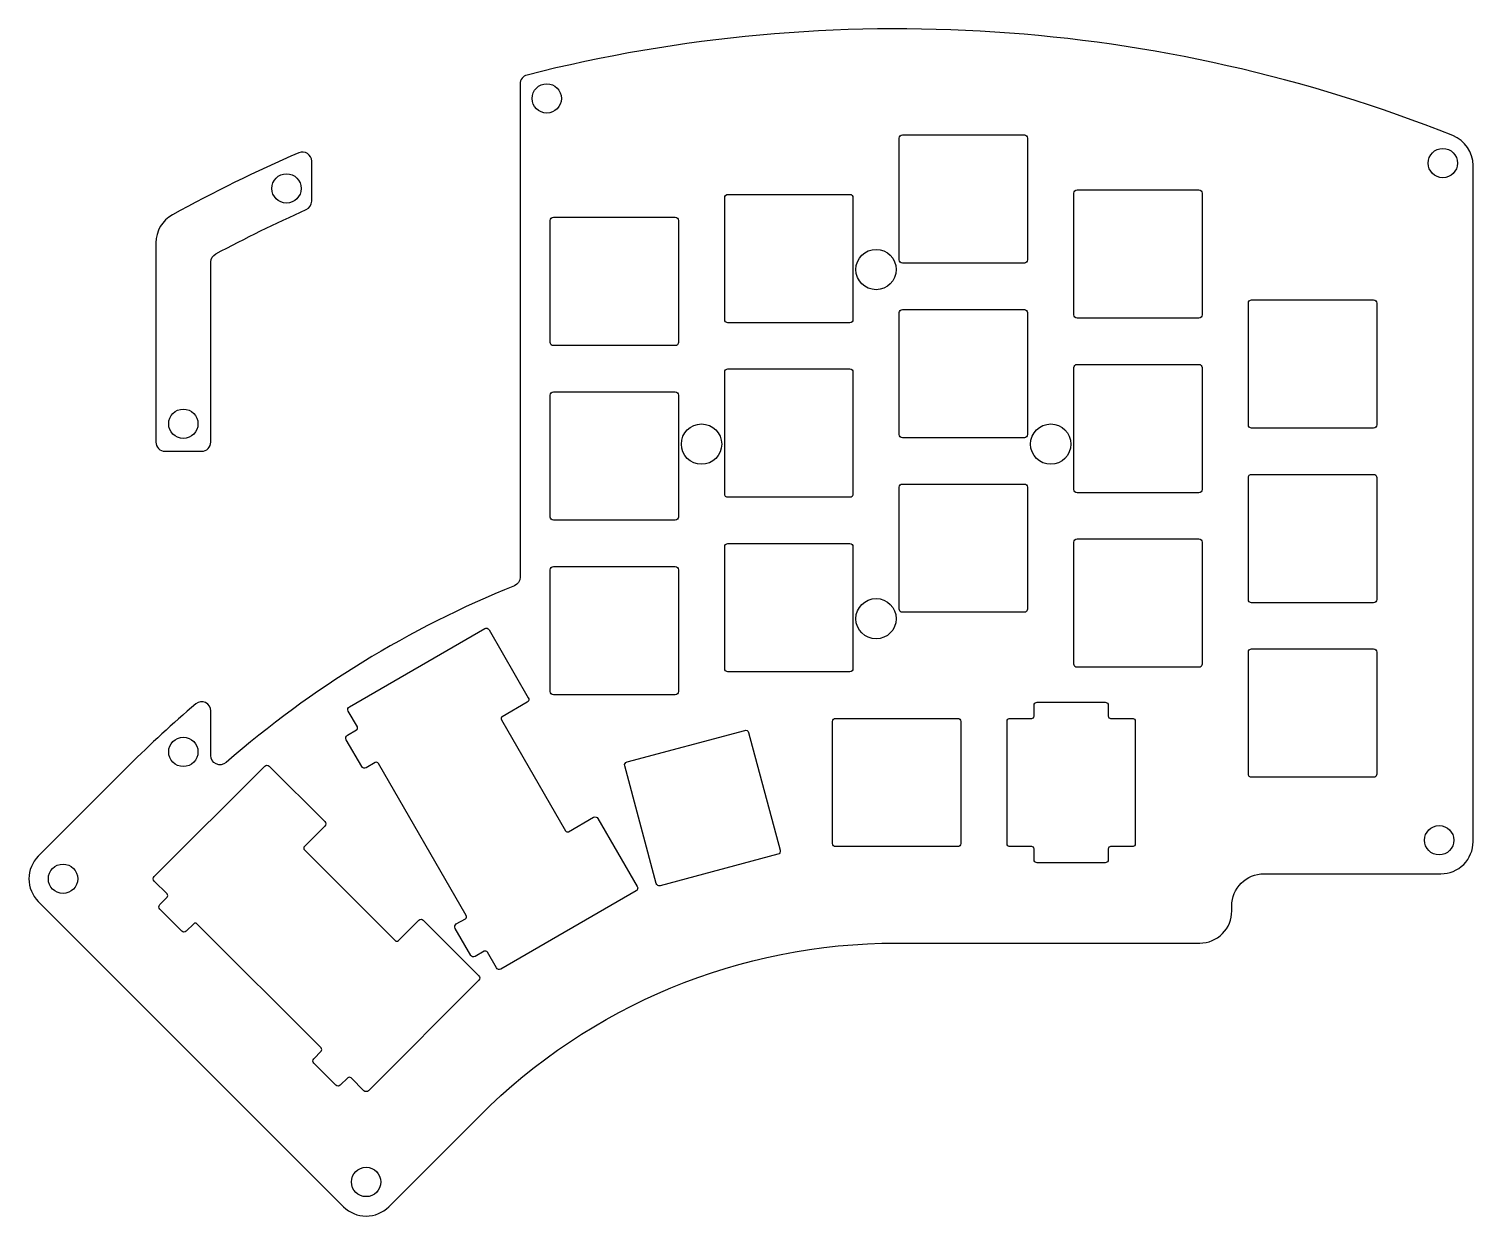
# Model space of a CAD drawing. Header units: millimetres. Extents: x -140 to 18, y -55 to 75.
import ezdxf

# ---------------------------------------------------------------- set-up
doc = ezdxf.new("R2010")
doc.units = ezdxf.units.MM
doc.layers.get('0').update_dxf_attribs({"linetype": 'CONTINUOUS'})

msp = doc.modelspace()

# ---------------------------------------------------------------- linework, layer by layer
for points in [[(-86.48, 14.83, -0.305823), (-87.1, 13.9, 0.083373), (-118.57, -5.39, -0.643495), (-120.23, -4.63), (-120.23, 0.24, 0.638417), (-121.87, 1, 0.020862), (-129.14, -5.69), (-139.06, -15.61, 0.414214), (-139.06, -20.55), (-105.75, -53.86, 0.414214), (-100.81, -53.86), (-90.89, -43.94, -0.198912), (-45.39, -25.09), (-12.31, -25.09, 0.414214), (-8.81, -21.59), (-8.81, -21.03, -0.414214), (-5.31, -17.53), (14.02, -17.53, 0.414214), (17.52, -14.03), (17.52, 59.77, 0.307112), (15.32, 63.02, 0.158111), (-85.72, 69.63, 0.343214), (-86.48, 68.66)], [(-44.75, 63.1), (-31.45, 63.1, -0.414214), (-31.1, 62.75), (-31.1, 49.45, -0.414214), (-31.45, 49.1), (-44.75, 49.1, -0.414214), (-45.1, 49.45), (-45.1, 62.75, -0.414214)], [(-119.69, 50.11, -0.017389), (-109.82, 54.94, 0.29598), (-109.22, 55.85), (-109.22, 60.22, 0.539704), (-110.62, 61.14, 0.023403), (-124.41, 54.38, 0.273633), (-126.23, 51.31), (-126.23, 29.57, 0.414214), (-125.23, 28.57), (-121.23, 28.57, 0.414214), (-120.23, 29.57), (-120.23, 49.23, -0.277165)], [(-12.4, 43.1), (-25.7, 43.1, -0.414214), (-26.05, 43.45), (-26.05, 56.75, -0.414214), (-25.7, 57.1), (-12.4, 57.1, -0.414214), (-12.05, 56.75), (-12.05, 43.45, -0.414214)], [(-63.8, 56.6), (-50.5, 56.6, -0.414214), (-50.15, 56.25), (-50.15, 42.95, -0.414214), (-50.5, 42.6), (-63.8, 42.6, -0.414214), (-64.15, 42.95), (-64.15, 56.25, -0.414214)], [(-82.85, 54.1), (-69.55, 54.1, -0.414214), (-69.2, 53.75), (-69.2, 40.45, -0.414214), (-69.55, 40.1), (-82.85, 40.1, -0.414214), (-83.2, 40.45), (-83.2, 53.75, -0.414214)], [(6.65, 31.1), (-6.65, 31.1, -0.414214), (-7, 31.45), (-7, 44.75, -0.414214), (-6.65, 45.1), (6.65, 45.1, -0.414214), (7, 44.75), (7, 31.45, -0.414214)], [(-31.45, 30.05), (-44.75, 30.05, -0.414214), (-45.1, 30.4), (-45.1, 43.7, -0.414214), (-44.75, 44.05), (-31.45, 44.05, -0.414214), (-31.1, 43.7), (-31.1, 30.4, -0.414214)], [(-12.4, 24.05), (-25.7, 24.05, -0.414214), (-26.05, 24.4), (-26.05, 37.7, -0.414214), (-25.7, 38.05), (-12.4, 38.05, -0.414214), (-12.05, 37.7), (-12.05, 24.4, -0.414214)], [(-63.8, 37.55), (-50.5, 37.55, -0.414214), (-50.15, 37.2), (-50.15, 23.9, -0.414214), (-50.5, 23.55), (-63.8, 23.55, -0.414214), (-64.15, 23.9), (-64.15, 37.2, -0.414214)], [(-69.55, 21.05), (-82.85, 21.05, -0.414214), (-83.2, 21.4), (-83.2, 34.7, -0.414214), (-82.85, 35.05), (-69.55, 35.05, -0.414214), (-69.2, 34.7), (-69.2, 21.4, -0.414214)], [(-6.65, 26.05), (6.65, 26.05, -0.414214), (7, 25.7), (7, 12.4, -0.414214), (6.65, 12.05), (-6.65, 12.05, -0.414214), (-7, 12.4), (-7, 25.7, -0.414214)], [(-44.75, 25), (-31.45, 25, -0.414214), (-31.1, 24.65), (-31.1, 11.35, -0.414214), (-31.45, 11), (-44.75, 11, -0.414214), (-45.1, 11.35), (-45.1, 24.65, -0.414214)], [(-25.7, 19), (-12.4, 19, -0.414214), (-12.05, 18.65), (-12.05, 5.35, -0.414214), (-12.4, 5), (-25.7, 5, -0.414214), (-26.05, 5.35), (-26.05, 18.65, -0.414214)], [(-63.8, 18.5), (-50.5, 18.5, -0.414214), (-50.15, 18.15), (-50.15, 4.85, -0.414214), (-50.5, 4.5), (-63.8, 4.5, -0.414214), (-64.15, 4.85), (-64.15, 18.15, -0.414214)], [(-69.55, 2), (-82.85, 2, -0.414214), (-83.2, 2.35), (-83.2, 15.65, -0.414214), (-82.85, 16), (-69.55, 16, -0.414214), (-69.2, 15.65), (-69.2, 2.35, -0.414214)], [(-81.18, -12.94), (-78.45, -11.37, -0.414214), (-77.98, -11.5), (-73.69, -18.92, -0.414214), (-73.82, -19.4), (-88.58, -27.93, -0.414214), (-89.06, -27.8), (-90.05, -26.08, 0.414214), (-90.4, -25.99), (-91.39, -26.56, -0.414214), (-91.87, -26.43), (-93.57, -23.49, -0.414214), (-93.44, -23.01), (-92.45, -22.43, 0.414214), (-92.35, -22.09), (-101.94, -5.49, 0.414214), (-102.28, -5.4), (-103.28, -5.97, -0.414214), (-103.76, -5.84), (-105.46, -2.9, -0.414214), (-105.33, -2.42), (-104.33, -1.84, 0.414214), (-104.24, -1.5), (-105.24, 0.22, -0.414214), (-105.11, 0.7), (-90.34, 9.22, -0.414214), (-89.86, 9.09), (-85.58, 1.67, -0.414214), (-85.7, 1.19), (-88.43, -0.39, 0.414214), (-88.52, -0.73), (-81.52, -12.85, 0.414214)], [(-6.65, 7), (6.65, 7, -0.414214), (7, 6.65), (7, -6.65, -0.414214), (6.65, -7), (-6.65, -7, -0.414214), (-7, -6.65), (-7, 6.65, -0.414214)], [(-30.39, -15.97), (-30.39, -14.82, 0.414214), (-30.64, -14.57), (-32.99, -14.57, -0.414214), (-33.34, -14.22), (-33.34, -0.92, -0.414214), (-32.99, -0.57), (-30.64, -0.57, 0.414214), (-30.39, -0.32), (-30.39, 0.83, -0.414214), (-30.04, 1.18), (-22.64, 1.18, -0.414214), (-22.29, 0.83), (-22.29, -0.32, 0.414214), (-22.04, -0.57), (-19.69, -0.57, -0.414214), (-19.34, -0.92), (-19.34, -14.22, -0.414214), (-19.69, -14.57), (-22.04, -14.57, 0.414214), (-22.29, -14.82), (-22.29, -15.97, -0.414214), (-22.64, -16.32), (-30.04, -16.32, -0.414214)], [(-38.74, -14.57), (-52.04, -14.57, -0.414214), (-52.39, -14.22), (-52.39, -0.92, -0.414214), (-52.04, -0.57), (-38.74, -0.57, -0.414214), (-38.39, -0.92), (-38.39, -14.22, -0.414214)], [(-58.34, -15.4), (-71.19, -18.84, -0.414214), (-71.62, -18.59), (-75.06, -5.75, -0.414214), (-74.81, -5.32), (-61.96, -1.88, -0.414214), (-61.54, -2.12), (-58.09, -14.97, -0.414214)], [(-99.76, -24.82), (-97.53, -22.59, -0.414214), (-97.04, -22.59), (-90.98, -28.65, -0.414214), (-90.98, -29.15), (-103.03, -41.2, -0.414214), (-103.53, -41.2), (-104.93, -39.8, 0.414214), (-105.29, -39.8), (-106.1, -40.61, -0.414214), (-106.59, -40.61), (-109, -38.21, -0.414214), (-109, -37.71), (-108.19, -36.9, 0.414214), (-108.19, -36.54), (-121.74, -22.99, 0.414214), (-122.1, -22.99), (-122.91, -23.8, -0.414214), (-123.41, -23.8), (-125.81, -21.39, -0.414214), (-125.81, -20.9), (-125, -20.09, 0.414214), (-125, -19.73), (-126.4, -18.33, -0.414214), (-126.4, -17.83), (-114.35, -5.78, -0.414214), (-113.85, -5.78), (-107.79, -11.84, -0.414214), (-107.79, -12.33), (-110.02, -14.56, 0.414214), (-110.02, -14.92), (-100.12, -24.82, 0.414214)]]:
    msp.add_lwpolyline(points, format="xyb", close=True)
for centre, radius in [((-83.57, 67.07), 1.6), ((14.22, 60.02), 1.6), ((-111.97, 57.25), 1.6), ((-47.63, 48.4), 2.2), ((-123.23, 31.57), 1.6), ((-66.68, 29.35), 2.2), ((-28.57, 29.35), 2.2), ((-47.63, 10.3), 2.2), ((-123.23, -4.23), 1.6), ((13.82, -13.87), 1.6), ((-136.36, -18.08), 1.6), ((-103.28, -51.16), 1.6)]:
    msp.add_circle(centre, radius)

doc.saveas('drawing.dxf')
